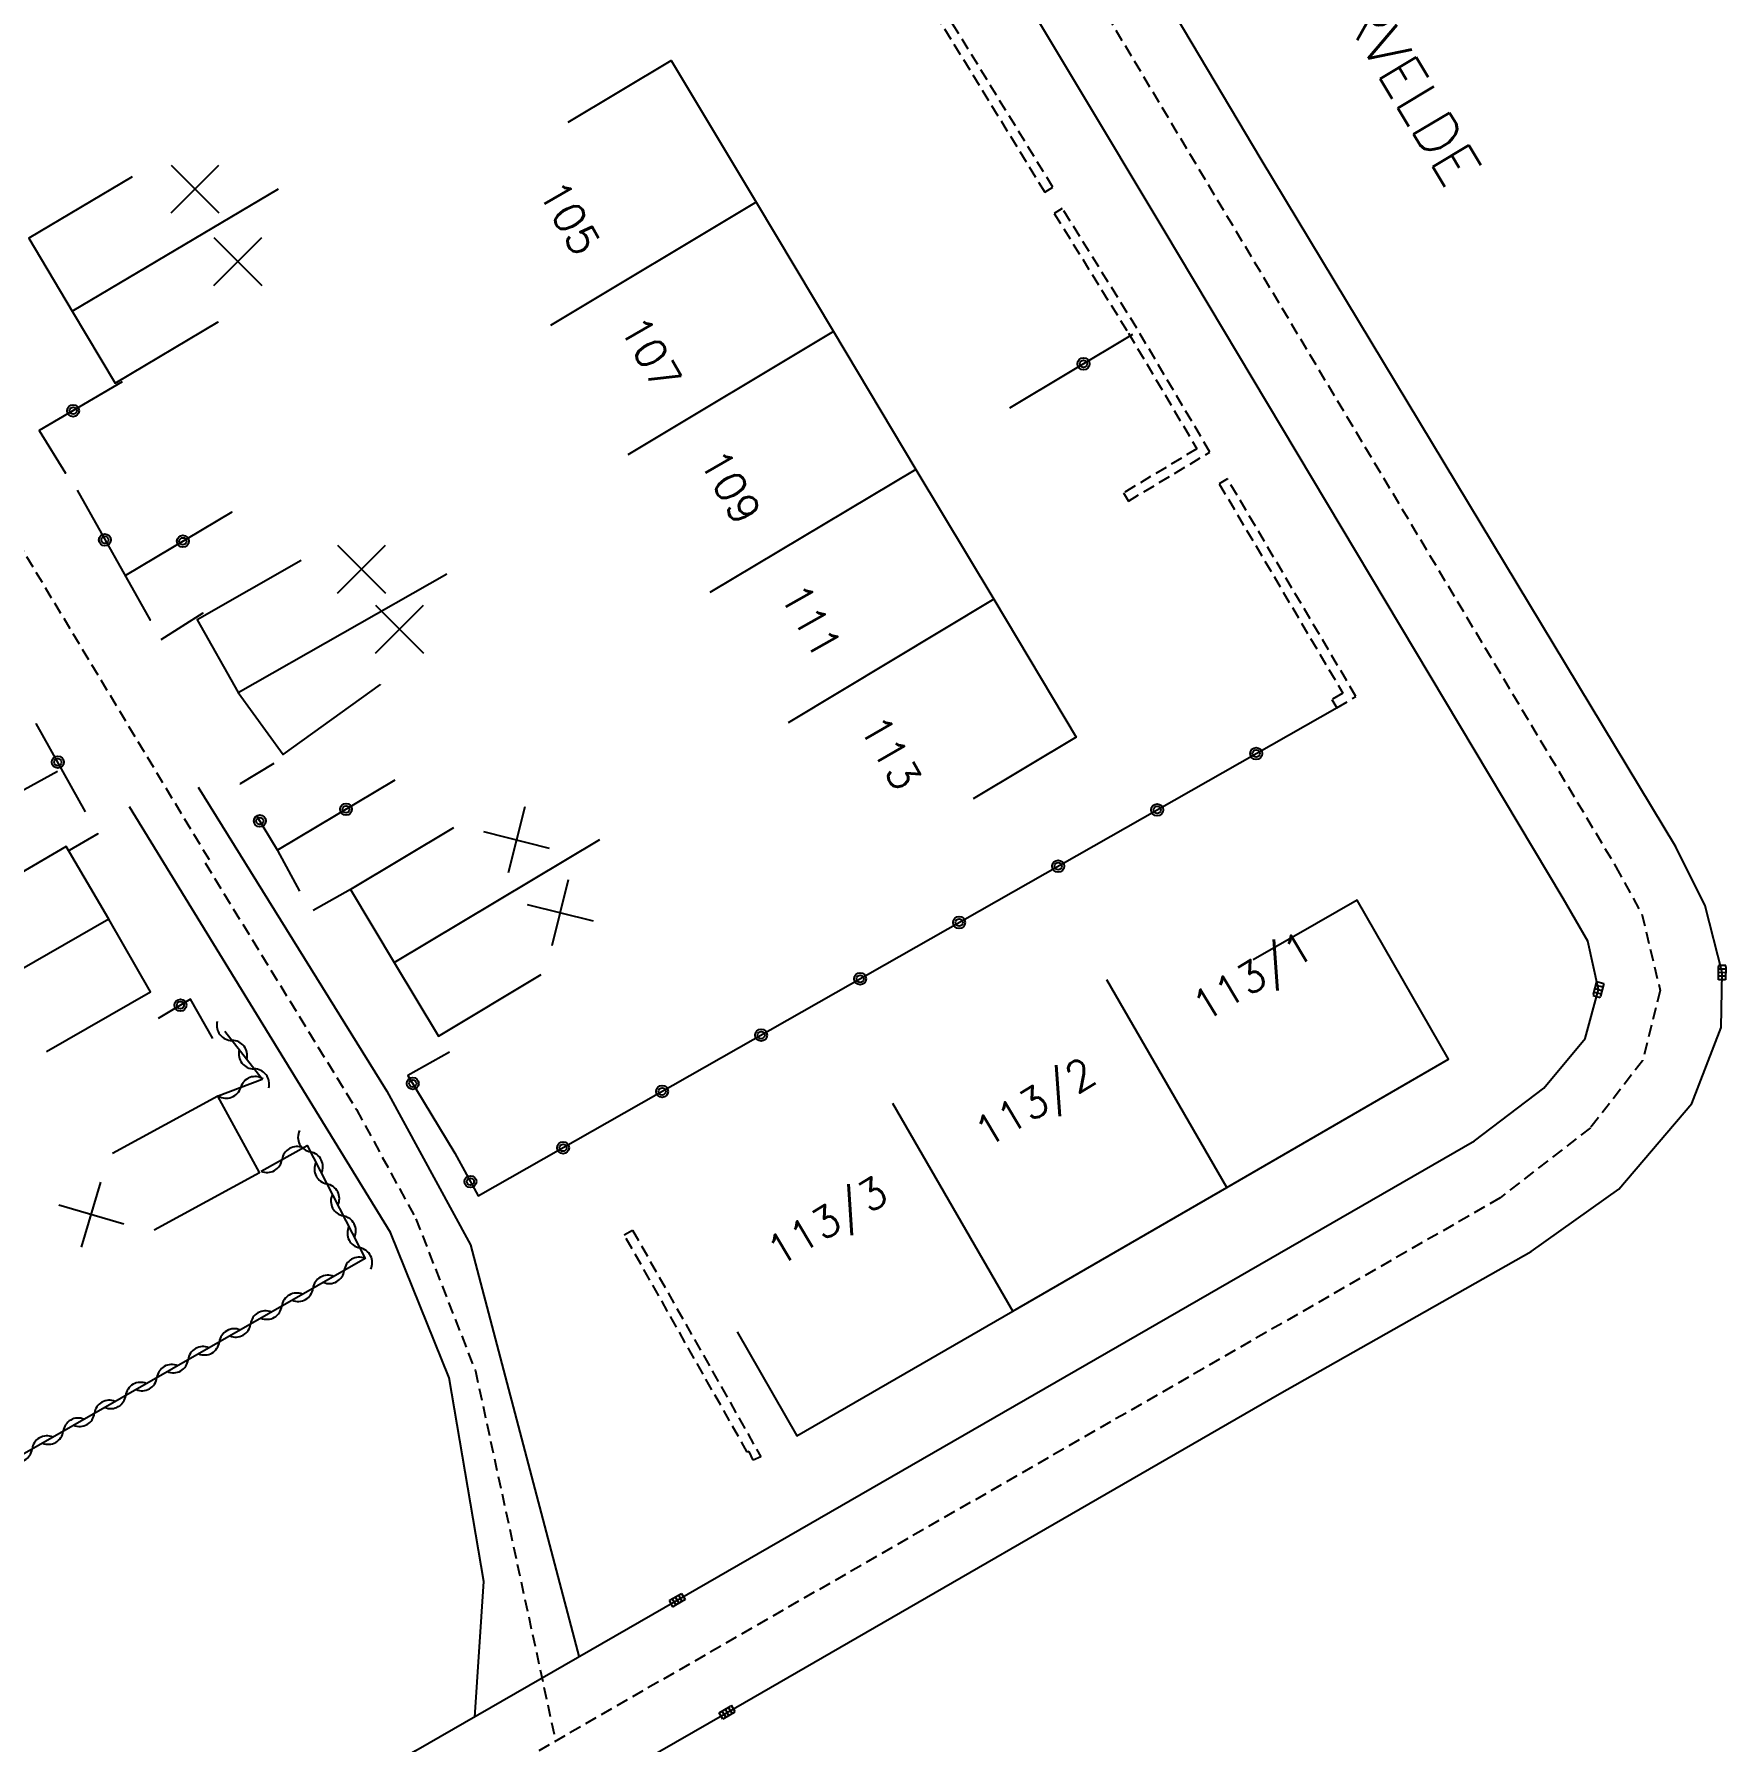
# Model space of a CAD drawing. Header units: millimetres. Extents: x 138000 to 139000, y 124000 to 124998.
# Drawn here: x 138078 to 138148.5, y 124586.1 to 124657.3 of the extents above; entities that cross this region are included whole.
import ezdxf
from ezdxf.enums import TextEntityAlignment as Align

# ---------------------------------------------------------------- set-up
doc = ezdxf.new("R2010")
doc.units = ezdxf.units.MM
doc.linetypes.add('DASHED', pattern=[0.75, 0.5, -0.25])
doc.layers.get('0').update_dxf_attribs({"linetype": 'CONTINUOUS'})
for name, color, linetype in [('W0001', 6, 'DASHED'), ('W0008', 7, 'CONTINUOUS'), ('W0100', 7, 'CONTINUOUS'), ('W0112', 1, 'DASHED'), ('W0310', 3, 'CONTINUOUS'), ('W0322', 7, 'CONTINUOUS'), ('W0400', 7, 'CONTINUOUS'), ('W0989', 7, 'CONTINUOUS'), ('W0991', 7, 'CONTINUOUS'), ('W1102', 7, 'CONTINUOUS')]:
    doc.layers.add(name, color=color, linetype=linetype)
doc.styles.get("Standard").update_dxf_attribs({"font": 'romans.shx', "width": 0.85})

# ---------------------------------------------------------------- blocks, each defined once
blk = doc.blocks.new('t991o')
at = {"color": 0, "linetype": 'Continuous'}
for p, q in [((-1, 1), (1, -1)), ((-1, -1), (1, 1))]:
    blk.add_line(p, q, dxfattribs=at)
blk = doc.blocks.new('t322o')
at = {"color": 0, "linetype": 'Continuous'}
for radius in [0.25, 0.15]:
    blk.add_circle((0, 0), radius, dxfattribs=at)
blk = doc.blocks.new('t310o')
at = {"color": 0, "linetype": 'Continuous'}
for centre, start, end in [((-0.5, 0.375), 216.8699, 323.1304), ((0.5, -0.375), 36.8699, 143.1303)]:
    blk.add_arc(centre, 0.625, start, end, dxfattribs=at)
blk = doc.blocks.new('T400')
for p, q in [((-0.15, 0.3), (0.15, 0.3)), ((-0.15, -0.25), (-0.15, 0.3)), ((-0.15, 0.15), (0.15, 0.15)), ((-0.15, 0), (0.15, 0)), ((0.15, 0.3), (0.15, -0.25)), ((-0.15, -0.15), (0.15, -0.15)), ((-0.15, -0.25), (-0.15, -0.3)), ((-0.15, -0.3), (0.15, -0.3)), ((0.15, -0.3), (0.15, -0.25))]:
    blk.add_line(p, q)

msp = doc.modelspace()

# ---------------------------------------------------------------- linework, layer by layer
at = {"layer": 'W0001'}
for points in [[(138035.03, 124716.996), (138035.03, 124711.058), (138036.647, 124706.46), (138046.602, 124688.608), (138055.819, 124672.21), (138061.816, 124663.155), (138076.523, 124637.456), (138085.3, 124622.886)], [(138107.714, 124683.232), (138143.963, 124622.601), (138145.047, 124620.615), (138145.81, 124617.443), (138145.071, 124614.507), (138142.901, 124611.712), (138139.14, 124608.794), (138003.369, 124530.721)], [(138085.13, 124622.761), (138091.446, 124612.471), (138093.918, 124607.923), (138096.402, 124601.577), (138099.748, 124586.142)]]:
    msp.add_lwpolyline(points, dxfattribs=at)
at = {"layer": 'W0008'}
for points in [[(138004.561, 124528.505), (138018.739, 124536.652), (138061.456, 124561.137), (138091.262, 124578.358), (138106.9, 124587.34), (138129.934, 124600.626), (138140.431, 124606.55), (138144.082, 124609.161), (138147.126, 124612.723), (138148.36, 124615.89), (138148.394, 124618.182), (138147.682, 124620.971), (138146.463, 124623.435), (138129.177, 124652.092), (138118.885, 124669.385), (138109.932, 124684.449)], [(138019.79, 124646.379), (138035.14, 124619.524), (138048.258, 124596.556), (138060.261, 124575.595), (138061.113, 124574.226), (138062.751, 124571.995), (138065.926, 124570.67), (138069.224, 124571.499), (138093.921, 124585.749), (138104.812, 124592.021), (138138.07, 124611.165), (138140.959, 124613.372), (138142.684, 124615.438), (138143.238, 124617.481), (138142.789, 124619.498), (138141.761, 124621.273), (138125.123, 124649.122), (138114.243, 124667.291), (138105.502, 124681.994)], [(138084.846, 124625.922), (138092.706, 124613.244), (138096.192, 124606.829), (138100.726, 124589.627)], [(138096.381, 124587.144), (138096.758, 124592.79), (138095.304, 124601.288), (138092.864, 124607.351), (138081.975, 124625.092)]]:
    msp.add_lwpolyline(points, dxfattribs=at)
at = {"layer": 'W0100'}
for points in [[(138100.275, 124653.65), (138104.565, 124656.219), (138108.108, 124650.304), (138111.338, 124644.909), (138114.769, 124639.167), (138118.02, 124633.751), (138121.452, 124627.998), (138117.159, 124625.436)], [(138082.087, 124651.36), (138077.785, 124648.812), (138079.588, 124645.768), (138081.374, 124642.76), (138085.673, 124645.313), (138085.673, 124645.313), (138085.673, 124645.313), (138085.673, 124645.313), (138085.673, 124645.313), (138085.673, 124645.313), (138085.673, 124645.313), (138085.673, 124645.313), (138085.673, 124645.313), (138085.673, 124645.313), (138085.673, 124645.313), (138085.673, 124645.313), (138085.673, 124645.313), (138085.673, 124645.313), (138085.673, 124645.313), (138085.673, 124645.313), (138085.673, 124645.313), (138085.673, 124645.313), (138085.673, 124645.313), (138085.673, 124645.313), (138085.673, 124645.313), (138085.673, 124645.313), (138085.673, 124645.313), (138085.673, 124645.313), (138085.673, 124645.313), (138085.673, 124645.313), (138085.673, 124645.313), (138085.673, 124645.313), (138085.673, 124645.313), (138085.673, 124645.313), (138085.673, 124645.313), (138085.673, 124645.313), (138085.673, 124645.313), (138085.673, 124645.313), (138085.673, 124645.313), (138085.673, 124645.313), (138085.673, 124645.313), (138085.673, 124645.313), (138085.673, 124645.313), (138085.673, 124645.313), (138085.673, 124645.313), (138085.673, 124645.313), (138085.673, 124645.313), (138085.673, 124645.313), (138085.673, 124645.313), (138085.673, 124645.313), (138085.673, 124645.313), (138085.673, 124645.313), (138085.673, 124645.313), (138085.673, 124645.313), (138085.673, 124645.313), (138085.673, 124645.313), (138085.673, 124645.313), (138085.673, 124645.313), (138085.673, 124645.313), (138085.673, 124645.313), (138085.673, 124645.313), (138085.673, 124645.313), (138085.673, 124645.313), (138085.673, 124645.313), (138085.673, 124645.313), (138085.673, 124645.313), (138085.673, 124645.313), (138085.673, 124645.313), (138085.673, 124645.313), (138085.673, 124645.313), (138085.673, 124645.313), (138085.673, 124645.313), (138085.673, 124645.313), (138085.673, 124645.313), (138085.673, 124645.313), (138085.673, 124645.313), (138085.673, 124645.313), (138085.673, 124645.313), (138085.673, 124645.313), (138085.673, 124645.313), (138085.673, 124645.313), (138085.673, 124645.313), (138085.673, 124645.313), (138085.673, 124645.313), (138085.673, 124645.313), (138085.673, 124645.313), (138085.673, 124645.313), (138085.673, 124645.313), (138085.673, 124645.313), (138085.673, 124645.313), (138085.673, 124645.313), (138085.673, 124645.313), (138085.673, 124645.313), (138085.673, 124645.313), (138085.673, 124645.313), (138085.673, 124645.313), (138085.673, 124645.313), (138085.673, 124645.313), (138085.673, 124645.313), (138085.673, 124645.313), (138085.673, 124645.313), (138085.673, 124645.313), (138085.673, 124645.313), (138085.673, 124645.313), (138085.673, 124645.313), (138085.673, 124645.313), (138085.673, 124645.313), (138085.673, 124645.313), (138085.673, 124645.313), (138085.673, 124645.313), (138085.673, 124645.313), (138085.673, 124645.313), (138085.673, 124645.313), (138085.673, 124645.313), (138085.673, 124645.313), (138085.673, 124645.313), (138085.673, 124645.313), (138085.673, 124645.313), (138085.673, 124645.313), (138085.673, 124645.313)], [(138120.146, 124650.721), (138120.146, 124650.721)], [(138120.539, 124649.838), (138120.539, 124649.838)], [(138123.636, 124644.853), (138123.636, 124644.853)], [(138126.489, 124640.024), (138126.489, 124640.024)], [(138127.42, 124638.569), (138127.42, 124638.569)], [(138123.425, 124638.183), (138123.425, 124638.183)], [(138089.142, 124635.368), (138084.794, 124632.898), (138086.515, 124629.869), (138088.381, 124627.273), (138092.441, 124630.191), (138092.441, 124630.191), (138092.441, 124630.191), (138092.441, 124630.191), (138092.441, 124630.191), (138092.441, 124630.191), (138092.441, 124630.191), (138092.441, 124630.191), (138092.441, 124630.191), (138092.441, 124630.191), (138092.441, 124630.191), (138092.441, 124630.191), (138092.441, 124630.191), (138092.441, 124630.191), (138092.441, 124630.191), (138092.441, 124630.191), (138092.441, 124630.191), (138092.441, 124630.191), (138092.441, 124630.191), (138092.441, 124630.191), (138092.441, 124630.191), (138092.441, 124630.191), (138092.441, 124630.191), (138092.441, 124630.191), (138092.441, 124630.191), (138092.441, 124630.191), (138092.441, 124630.191), (138092.441, 124630.191), (138092.441, 124630.191), (138092.441, 124630.191), (138092.441, 124630.191), (138092.441, 124630.191), (138092.441, 124630.191), (138092.441, 124630.191), (138092.441, 124630.191), (138092.441, 124630.191), (138092.441, 124630.191), (138092.441, 124630.191), (138092.441, 124630.191), (138092.441, 124630.191), (138092.441, 124630.191), (138092.441, 124630.191), (138092.441, 124630.191), (138092.441, 124630.191), (138092.441, 124630.191), (138092.441, 124630.191), (138092.441, 124630.191), (138092.441, 124630.191), (138092.441, 124630.191), (138092.441, 124630.191), (138092.441, 124630.191), (138092.441, 124630.191), (138092.441, 124630.191), (138092.441, 124630.191), (138092.441, 124630.191), (138092.441, 124630.191), (138092.441, 124630.191), (138092.441, 124630.191), (138092.441, 124630.191), (138092.441, 124630.191), (138092.441, 124630.191), (138092.441, 124630.191), (138092.441, 124630.191), (138092.441, 124630.191), (138092.441, 124630.191), (138092.441, 124630.191), (138092.441, 124630.191), (138092.441, 124630.191), (138092.441, 124630.191), (138092.441, 124630.191), (138092.441, 124630.191), (138092.441, 124630.191), (138092.441, 124630.191), (138092.441, 124630.191), (138092.441, 124630.191), (138092.441, 124630.191), (138092.441, 124630.191), (138092.441, 124630.191), (138092.441, 124630.191), (138092.441, 124630.191), (138092.441, 124630.191), (138092.441, 124630.191), (138092.441, 124630.191), (138092.441, 124630.191), (138092.441, 124630.191), (138092.441, 124630.191), (138092.441, 124630.191), (138092.441, 124630.191), (138092.441, 124630.191), (138092.441, 124630.191), (138092.441, 124630.191), (138092.441, 124630.191), (138092.441, 124630.191), (138092.441, 124630.191), (138092.441, 124630.191), (138092.441, 124630.191), (138092.441, 124630.191), (138092.441, 124630.191), (138092.441, 124630.191), (138092.441, 124630.191), (138092.441, 124630.191), (138092.441, 124630.191), (138092.441, 124630.191), (138092.441, 124630.191), (138092.441, 124630.191), (138092.441, 124630.191), (138092.441, 124630.191), (138092.441, 124630.191), (138092.441, 124630.191), (138092.441, 124630.191), (138092.441, 124630.191), (138092.441, 124630.191), (138092.441, 124630.191), (138092.441, 124630.191), (138092.441, 124630.191), (138092.441, 124630.191)], [(138132.575, 124629.841), (138132.575, 124629.841)], [(138132.118, 124629.571), (138132.118, 124629.571)], [(138095.488, 124624.215), (138091.195, 124621.653), (138093.01, 124618.612), (138094.862, 124615.532), (138099.147, 124618.109)], [(138078.513, 124614.895), (138082.851, 124617.38), (138081.113, 124620.414), (138079.343, 124623.445), (138075.026, 124620.924)], [(138107.313, 124603.205), (138109.813, 124598.875), (138118.813, 124604.073), (138127.737, 124609.22), (138136.985, 124614.576), (138133.169, 124621.205), (138128.836, 124618.71)], [(138083.003, 124607.457), (138087.395, 124609.846), (138085.662, 124613.031), (138081.27, 124610.642)], [(138102.609, 124607.251), (138102.609, 124607.251)], [(138107.741, 124598.183), (138107.741, 124598.183)], [(138107.825, 124598.22), (138107.825, 124598.22)]]:
    msp.add_lwpolyline(points, dxfattribs=at)
at = {"layer": 'W0112'}
for points in [[(138114.792, 124659.45), (138120.146, 124650.721), (138120.487, 124650.93)], [(138120.487, 124650.93), (138115.133, 124659.659)], [(138120.878, 124650.049), (138120.539, 124649.838), (138123.636, 124644.853), (138126.489, 124640.024)], [(138123.979, 124645.06), (138120.878, 124650.049)], [(138123.631, 124637.841), (138127.036, 124639.886), (138123.979, 124645.06)], [(138126.489, 124640.024), (138123.425, 124638.183), (138123.631, 124637.841)], [(138127.764, 124638.772), (138127.42, 124638.569), (138132.575, 124629.841)], [(138133.123, 124629.7), (138127.764, 124638.772)], [(138132.575, 124629.841), (138132.118, 124629.571), (138132.322, 124629.226)], [(138132.322, 124629.226), (138133.123, 124629.7)], [(138107.741, 124598.183), (138102.609, 124607.251), (138102.957, 124607.448)], [(138102.957, 124607.448), (138108.306, 124597.998)], [(138107.989, 124597.856), (138107.825, 124598.22), (138107.741, 124598.183)], [(138108.306, 124597.998), (138107.989, 124597.856)]]:
    msp.add_lwpolyline(points, dxfattribs=at)
at = {"layer": 'W0310'}
for points in [[(138085.68, 124613.043), (138087.505, 124613.736), (138085.958, 124615.733)], [(138087.463, 124609.905), (138089.386, 124610.972), (138091.808, 124606.267), (138057.332, 124586.546), (138052.338, 124595.256), (138053.801, 124596.274)]]:
    msp.add_lwpolyline(points, dxfattribs=at)
at = {"layer": 'W0322'}
for points in [[(138123.799, 124644.787), (138118.671, 124641.72)], [(138081.672, 124642.818), (138078.215, 124640.784), (138079.302, 124639.003), (138079.302, 124639.003), (138079.302, 124639.003), (138079.302, 124639.003), (138079.302, 124639.003), (138079.302, 124639.003), (138079.302, 124639.003), (138079.302, 124639.003), (138079.302, 124639.003), (138079.302, 124639.003), (138079.302, 124639.003), (138079.302, 124639.003), (138079.302, 124639.003), (138079.302, 124639.003), (138079.302, 124639.003), (138079.302, 124639.003), (138079.302, 124639.003), (138079.302, 124639.003), (138079.302, 124639.003), (138079.302, 124639.003), (138079.302, 124639.003), (138079.302, 124639.003), (138079.302, 124639.003), (138079.302, 124639.003), (138079.302, 124639.003), (138079.302, 124639.003), (138079.302, 124639.003), (138079.302, 124639.003), (138079.302, 124639.003), (138079.302, 124639.003), (138079.302, 124639.003), (138079.302, 124639.003), (138079.302, 124639.003), (138079.302, 124639.003), (138079.302, 124639.003), (138079.302, 124639.003), (138079.302, 124639.003), (138079.302, 124639.003), (138079.302, 124639.003), (138079.302, 124639.003), (138079.302, 124639.003), (138079.302, 124639.003), (138079.302, 124639.003), (138079.302, 124639.003), (138079.302, 124639.003), (138079.302, 124639.003), (138079.302, 124639.003), (138079.302, 124639.003), (138079.302, 124639.003), (138079.302, 124639.003), (138079.302, 124639.003), (138079.302, 124639.003), (138079.302, 124639.003), (138079.302, 124639.003), (138079.302, 124639.003), (138079.302, 124639.003), (138079.302, 124639.003), (138079.302, 124639.003), (138079.302, 124639.003), (138079.302, 124639.003), (138079.302, 124639.003), (138079.302, 124639.003), (138079.302, 124639.003), (138079.302, 124639.003), (138079.302, 124639.003), (138079.302, 124639.003), (138079.302, 124639.003), (138079.302, 124639.003), (138079.302, 124639.003), (138079.302, 124639.003), (138079.302, 124639.003), (138079.302, 124639.003), (138079.302, 124639.003), (138079.302, 124639.003), (138079.302, 124639.003), (138079.302, 124639.003), (138079.302, 124639.003), (138079.302, 124639.003), (138079.302, 124639.003), (138079.302, 124639.003), (138079.302, 124639.003), (138079.302, 124639.003), (138079.302, 124639.003), (138079.302, 124639.003), (138079.302, 124639.003), (138079.302, 124639.003), (138079.302, 124639.003), (138079.302, 124639.003), (138079.302, 124639.003), (138079.302, 124639.003), (138079.302, 124639.003), (138079.302, 124639.003), (138079.302, 124639.003), (138079.302, 124639.003), (138079.302, 124639.003), (138079.302, 124639.003), (138079.302, 124639.003), (138079.302, 124639.003), (138079.302, 124639.003)], [(138079.302, 124639.003), (138079.302, 124639.003), (138079.302, 124639.003), (138079.302, 124639.003), (138079.302, 124639.003), (138079.302, 124639.003), (138079.302, 124639.003), (138079.302, 124639.003), (138079.302, 124639.003), (138079.302, 124639.003), (138079.302, 124639.003), (138079.302, 124639.003), (138079.302, 124639.003), (138079.302, 124639.003), (138079.302, 124639.003), (138079.302, 124639.003), (138079.302, 124639.003), (138079.302, 124639.003), (138079.302, 124639.003), (138079.302, 124639.003)], [(138079.79, 124638.297), (138082.837, 124632.88), (138082.837, 124632.88), (138082.837, 124632.88), (138082.837, 124632.88), (138082.837, 124632.88), (138082.837, 124632.88), (138082.837, 124632.88), (138082.837, 124632.88), (138082.837, 124632.88), (138082.837, 124632.88), (138082.837, 124632.88), (138082.837, 124632.88), (138082.837, 124632.88), (138082.837, 124632.88), (138082.837, 124632.88), (138082.837, 124632.88), (138082.837, 124632.88), (138082.837, 124632.88), (138082.837, 124632.88), (138082.837, 124632.88), (138082.837, 124632.88), (138082.837, 124632.88), (138082.837, 124632.88), (138082.837, 124632.88), (138082.837, 124632.88), (138082.837, 124632.88), (138082.837, 124632.88), (138082.837, 124632.88), (138082.837, 124632.88), (138082.837, 124632.88), (138082.837, 124632.88), (138082.837, 124632.88), (138082.837, 124632.88), (138082.837, 124632.88), (138082.837, 124632.88), (138082.837, 124632.88), (138082.837, 124632.88), (138082.837, 124632.88), (138082.837, 124632.88), (138082.837, 124632.88), (138082.837, 124632.88), (138082.837, 124632.88), (138082.837, 124632.88), (138082.837, 124632.88), (138082.837, 124632.88), (138082.837, 124632.88), (138082.837, 124632.88), (138082.837, 124632.88), (138082.837, 124632.88), (138082.837, 124632.88), (138082.837, 124632.88), (138082.837, 124632.88), (138082.837, 124632.88), (138082.837, 124632.88), (138082.837, 124632.88), (138082.837, 124632.88), (138082.837, 124632.88), (138082.837, 124632.88), (138082.837, 124632.88), (138082.837, 124632.88), (138082.837, 124632.88), (138082.837, 124632.88), (138082.837, 124632.88), (138082.837, 124632.88), (138082.837, 124632.88), (138082.837, 124632.88), (138082.837, 124632.88), (138082.837, 124632.88), (138082.837, 124632.88), (138082.837, 124632.88), (138082.837, 124632.88), (138082.837, 124632.88), (138082.837, 124632.88), (138082.837, 124632.88), (138082.837, 124632.88), (138082.837, 124632.88), (138082.837, 124632.88), (138082.837, 124632.88), (138082.837, 124632.88), (138082.837, 124632.88), (138082.837, 124632.88), (138082.837, 124632.88), (138082.837, 124632.88), (138082.837, 124632.88), (138082.837, 124632.88), (138082.837, 124632.88), (138082.837, 124632.88), (138082.837, 124632.88), (138082.837, 124632.88), (138082.837, 124632.88), (138082.837, 124632.88), (138082.837, 124632.88), (138082.837, 124632.88), (138082.837, 124632.88), (138082.837, 124632.88), (138082.837, 124632.88), (138082.837, 124632.88), (138082.837, 124632.88), (138082.837, 124632.88), (138082.837, 124632.88)], [(138086.246, 124637.383), (138086.246, 124637.383), (138086.246, 124637.383), (138086.246, 124637.383), (138086.246, 124637.383), (138086.246, 124637.383), (138086.246, 124637.383), (138086.246, 124637.383), (138086.246, 124637.383), (138086.246, 124637.383), (138086.246, 124637.383), (138086.246, 124637.383), (138086.246, 124637.383), (138086.246, 124637.383), (138086.246, 124637.383), (138086.246, 124637.383), (138086.246, 124637.383), (138086.246, 124637.383), (138086.246, 124637.383), (138081.817, 124634.747)], [(138086.246, 124637.383), (138086.246, 124637.383), (138086.246, 124637.383), (138086.246, 124637.383), (138086.246, 124637.383), (138086.246, 124637.383), (138086.246, 124637.383), (138086.246, 124637.383), (138086.246, 124637.383), (138086.246, 124637.383), (138086.246, 124637.383), (138086.246, 124637.383), (138086.246, 124637.383), (138086.246, 124637.383), (138086.246, 124637.383), (138086.246, 124637.383), (138086.246, 124637.383), (138086.246, 124637.383), (138086.246, 124637.383), (138086.246, 124637.383), (138086.246, 124637.383), (138086.246, 124637.383), (138086.246, 124637.383), (138086.246, 124637.383), (138086.246, 124637.383), (138086.246, 124637.383), (138086.246, 124637.383), (138086.246, 124637.383), (138086.246, 124637.383), (138086.246, 124637.383), (138086.246, 124637.383), (138086.246, 124637.383), (138086.246, 124637.383), (138086.246, 124637.383), (138086.246, 124637.383), (138086.246, 124637.383), (138086.246, 124637.383), (138086.246, 124637.383), (138086.246, 124637.383), (138086.246, 124637.383), (138086.246, 124637.383), (138086.246, 124637.383), (138086.246, 124637.383), (138086.246, 124637.383), (138086.246, 124637.383), (138086.246, 124637.383), (138086.246, 124637.383), (138086.246, 124637.383), (138086.246, 124637.383), (138086.246, 124637.383), (138086.246, 124637.383), (138086.246, 124637.383), (138086.246, 124637.383), (138086.246, 124637.383), (138086.246, 124637.383), (138086.246, 124637.383), (138086.246, 124637.383), (138086.246, 124637.383), (138086.246, 124637.383), (138086.246, 124637.383), (138086.246, 124637.383), (138086.246, 124637.383), (138086.246, 124637.383), (138086.246, 124637.383), (138086.246, 124637.383), (138086.246, 124637.383), (138086.246, 124637.383), (138086.246, 124637.383), (138086.246, 124637.383), (138086.246, 124637.383), (138086.246, 124637.383), (138086.246, 124637.383), (138086.246, 124637.383), (138086.246, 124637.383), (138086.246, 124637.383), (138086.246, 124637.383), (138086.246, 124637.383), (138086.246, 124637.383), (138086.246, 124637.383), (138086.246, 124637.383), (138086.246, 124637.383), (138086.246, 124637.383), (138086.246, 124637.383), (138086.246, 124637.383), (138086.246, 124637.383), (138086.246, 124637.383), (138086.246, 124637.383), (138086.246, 124637.383), (138086.246, 124637.383), (138086.246, 124637.383), (138086.246, 124637.383), (138086.246, 124637.383), (138086.246, 124637.383), (138086.246, 124637.383), (138086.246, 124637.383), (138086.246, 124637.383), (138086.246, 124637.383), (138086.246, 124637.383), (138086.246, 124637.383), (138086.246, 124637.383), (138086.246, 124637.383)], [(138082.837, 124632.88), (138082.837, 124632.88), (138082.837, 124632.88), (138082.837, 124632.88), (138082.837, 124632.88), (138082.837, 124632.88), (138082.837, 124632.88), (138082.837, 124632.88), (138082.837, 124632.88), (138082.837, 124632.88), (138082.837, 124632.88), (138082.837, 124632.88), (138082.837, 124632.88), (138082.837, 124632.88), (138082.837, 124632.88), (138082.837, 124632.88), (138082.837, 124632.88), (138082.837, 124632.88), (138082.837, 124632.88), (138082.837, 124632.88)], [(138083.3, 124632.074), (138085.048, 124633.181), (138085.048, 124633.181), (138085.048, 124633.181), (138085.048, 124633.181), (138085.048, 124633.181), (138085.048, 124633.181), (138085.048, 124633.181), (138085.048, 124633.181), (138085.048, 124633.181), (138085.048, 124633.181), (138085.048, 124633.181), (138085.048, 124633.181), (138085.048, 124633.181), (138085.048, 124633.181), (138085.048, 124633.181), (138085.048, 124633.181), (138085.048, 124633.181), (138085.048, 124633.181), (138085.048, 124633.181), (138085.048, 124633.181), (138085.048, 124633.181), (138085.048, 124633.181), (138085.048, 124633.181), (138085.048, 124633.181), (138085.048, 124633.181), (138085.048, 124633.181), (138085.048, 124633.181), (138085.048, 124633.181), (138085.048, 124633.181), (138085.048, 124633.181), (138085.048, 124633.181), (138085.048, 124633.181), (138085.048, 124633.181), (138085.048, 124633.181), (138085.048, 124633.181), (138085.048, 124633.181), (138085.048, 124633.181), (138085.048, 124633.181), (138085.048, 124633.181), (138085.048, 124633.181), (138085.048, 124633.181), (138085.048, 124633.181), (138085.048, 124633.181), (138085.048, 124633.181), (138085.048, 124633.181), (138085.048, 124633.181), (138085.048, 124633.181), (138085.048, 124633.181), (138085.048, 124633.181), (138085.048, 124633.181), (138085.048, 124633.181), (138085.048, 124633.181), (138085.048, 124633.181), (138085.048, 124633.181), (138085.048, 124633.181), (138085.048, 124633.181), (138085.048, 124633.181), (138085.048, 124633.181), (138085.048, 124633.181), (138085.048, 124633.181), (138085.048, 124633.181), (138085.048, 124633.181), (138085.048, 124633.181), (138085.048, 124633.181), (138085.048, 124633.181), (138085.048, 124633.181), (138085.048, 124633.181), (138085.048, 124633.181), (138085.048, 124633.181), (138085.048, 124633.181), (138085.048, 124633.181), (138085.048, 124633.181), (138085.048, 124633.181), (138085.048, 124633.181), (138085.048, 124633.181), (138085.048, 124633.181), (138085.048, 124633.181), (138085.048, 124633.181), (138085.048, 124633.181), (138085.048, 124633.181), (138085.048, 124633.181), (138085.048, 124633.181), (138085.048, 124633.181), (138085.048, 124633.181), (138085.048, 124633.181), (138085.048, 124633.181), (138085.048, 124633.181), (138085.048, 124633.181), (138085.048, 124633.181), (138085.048, 124633.181), (138085.048, 124633.181), (138085.048, 124633.181), (138085.048, 124633.181), (138085.048, 124633.181), (138085.048, 124633.181), (138085.048, 124633.181), (138085.048, 124633.181), (138085.048, 124633.181), (138085.048, 124633.181), (138085.048, 124633.181)], [(138085.048, 124633.181), (138085.048, 124633.181), (138085.048, 124633.181), (138085.048, 124633.181), (138085.048, 124633.181), (138085.048, 124633.181), (138085.048, 124633.181), (138085.048, 124633.181), (138085.048, 124633.181), (138085.048, 124633.181), (138085.048, 124633.181), (138085.048, 124633.181), (138085.048, 124633.181), (138085.048, 124633.181), (138085.048, 124633.181), (138085.048, 124633.181), (138085.048, 124633.181), (138085.048, 124633.181), (138085.048, 124633.181), (138085.048, 124633.181)], [(138095.322, 124614.86), (138093.587, 124613.899), (138095.541, 124610.649), (138096.521, 124608.871), (138132.335, 124629.234)], [(138080.147, 124624.887), (138078.087, 124628.57), (138078.087, 124628.57), (138078.087, 124628.57), (138078.087, 124628.57), (138078.087, 124628.57), (138078.087, 124628.57), (138078.087, 124628.57), (138078.087, 124628.57), (138078.087, 124628.57), (138078.087, 124628.57), (138078.087, 124628.57), (138078.087, 124628.57), (138078.087, 124628.57), (138078.087, 124628.57), (138078.087, 124628.57), (138078.087, 124628.57), (138078.087, 124628.57), (138078.087, 124628.57), (138078.087, 124628.57), (138078.087, 124628.57), (138078.087, 124628.57), (138078.087, 124628.57), (138078.087, 124628.57), (138078.087, 124628.57), (138078.087, 124628.57), (138078.087, 124628.57), (138078.087, 124628.57), (138078.087, 124628.57), (138078.087, 124628.57), (138078.087, 124628.57), (138078.087, 124628.57), (138078.087, 124628.57), (138078.087, 124628.57), (138078.087, 124628.57), (138078.087, 124628.57), (138078.087, 124628.57), (138078.087, 124628.57), (138078.087, 124628.57), (138078.087, 124628.57), (138078.087, 124628.57), (138078.087, 124628.57), (138078.087, 124628.57), (138078.087, 124628.57), (138078.087, 124628.57), (138078.087, 124628.57), (138078.087, 124628.57), (138078.087, 124628.57), (138078.087, 124628.57), (138078.087, 124628.57), (138078.087, 124628.57), (138078.087, 124628.57), (138078.087, 124628.57), (138078.087, 124628.57), (138078.087, 124628.57), (138078.087, 124628.57), (138078.087, 124628.57), (138078.087, 124628.57), (138078.087, 124628.57), (138078.087, 124628.57), (138078.087, 124628.57), (138078.087, 124628.57), (138078.087, 124628.57), (138078.087, 124628.57), (138078.087, 124628.57), (138078.087, 124628.57), (138078.087, 124628.57), (138078.087, 124628.57), (138078.087, 124628.57), (138078.087, 124628.57), (138078.087, 124628.57), (138078.087, 124628.57), (138078.087, 124628.57), (138078.087, 124628.57), (138078.087, 124628.57), (138078.087, 124628.57), (138078.087, 124628.57), (138078.087, 124628.57), (138078.087, 124628.57), (138078.087, 124628.57), (138078.087, 124628.57), (138078.087, 124628.57), (138078.087, 124628.57), (138078.087, 124628.57), (138078.087, 124628.57), (138078.087, 124628.57), (138078.087, 124628.57), (138078.087, 124628.57), (138078.087, 124628.57), (138078.087, 124628.57), (138078.087, 124628.57), (138078.087, 124628.57), (138078.087, 124628.57), (138078.087, 124628.57), (138078.087, 124628.57), (138078.087, 124628.57), (138078.087, 124628.57), (138078.087, 124628.57), (138078.087, 124628.57), (138078.087, 124628.57), (138078.087, 124628.57)], [(138078.087, 124628.57), (138078.087, 124628.57), (138078.087, 124628.57), (138078.087, 124628.57), (138078.087, 124628.57), (138078.087, 124628.57), (138078.087, 124628.57), (138078.087, 124628.57), (138078.087, 124628.57), (138078.087, 124628.57), (138078.087, 124628.57), (138078.087, 124628.57), (138078.087, 124628.57), (138078.087, 124628.57), (138078.087, 124628.57), (138078.087, 124628.57), (138078.087, 124628.57), (138078.087, 124628.57), (138078.087, 124628.57), (138078.087, 124628.57)], [(138074.792, 124624.29), (138074.792, 124624.29), (138074.792, 124624.29), (138074.792, 124624.29), (138074.792, 124624.29), (138074.792, 124624.29), (138074.792, 124624.29), (138074.792, 124624.29), (138074.792, 124624.29), (138074.792, 124624.29), (138074.792, 124624.29), (138074.792, 124624.29), (138074.792, 124624.29), (138074.792, 124624.29), (138074.792, 124624.29), (138074.792, 124624.29), (138074.792, 124624.29), (138074.792, 124624.29), (138074.792, 124624.29), (138078.978, 124626.589)], [(138087.992, 124626.899), (138086.593, 124626.059), (138086.593, 124626.059), (138086.593, 124626.059), (138086.593, 124626.059), (138086.593, 124626.059), (138086.593, 124626.059), (138086.593, 124626.059), (138086.593, 124626.059), (138086.593, 124626.059), (138086.593, 124626.059), (138086.593, 124626.059), (138086.593, 124626.059), (138086.593, 124626.059), (138086.593, 124626.059), (138086.593, 124626.059), (138086.593, 124626.059), (138086.593, 124626.059), (138086.593, 124626.059), (138086.593, 124626.059), (138086.593, 124626.059), (138086.593, 124626.059), (138086.593, 124626.059), (138086.593, 124626.059), (138086.593, 124626.059), (138086.593, 124626.059), (138086.593, 124626.059), (138086.593, 124626.059), (138086.593, 124626.059), (138086.593, 124626.059), (138086.593, 124626.059), (138086.593, 124626.059), (138086.593, 124626.059), (138086.593, 124626.059), (138086.593, 124626.059), (138086.593, 124626.059), (138086.593, 124626.059), (138086.593, 124626.059), (138086.593, 124626.059), (138086.593, 124626.059), (138086.593, 124626.059), (138086.593, 124626.059), (138086.593, 124626.059), (138086.593, 124626.059), (138086.593, 124626.059), (138086.593, 124626.059), (138086.593, 124626.059), (138086.593, 124626.059), (138086.593, 124626.059), (138086.593, 124626.059), (138086.593, 124626.059), (138086.593, 124626.059), (138086.593, 124626.059), (138086.593, 124626.059), (138086.593, 124626.059), (138086.593, 124626.059), (138086.593, 124626.059), (138086.593, 124626.059), (138086.593, 124626.059), (138086.593, 124626.059), (138086.593, 124626.059), (138086.593, 124626.059), (138086.593, 124626.059), (138086.593, 124626.059), (138086.593, 124626.059), (138086.593, 124626.059), (138086.593, 124626.059), (138086.593, 124626.059), (138086.593, 124626.059), (138086.593, 124626.059), (138086.593, 124626.059), (138086.593, 124626.059), (138086.593, 124626.059), (138086.593, 124626.059), (138086.593, 124626.059), (138086.593, 124626.059), (138086.593, 124626.059), (138086.593, 124626.059), (138086.593, 124626.059), (138086.593, 124626.059), (138086.593, 124626.059), (138086.593, 124626.059), (138086.593, 124626.059), (138086.593, 124626.059), (138086.593, 124626.059), (138086.593, 124626.059), (138086.593, 124626.059), (138086.593, 124626.059), (138086.593, 124626.059), (138086.593, 124626.059), (138086.593, 124626.059), (138086.593, 124626.059), (138086.593, 124626.059), (138086.593, 124626.059), (138086.593, 124626.059), (138086.593, 124626.059), (138086.593, 124626.059), (138086.593, 124626.059), (138086.593, 124626.059), (138086.593, 124626.059), (138086.593, 124626.059)], [(138086.593, 124626.059), (138086.593, 124626.059), (138086.593, 124626.059), (138086.593, 124626.059), (138086.593, 124626.059), (138086.593, 124626.059), (138086.593, 124626.059), (138086.593, 124626.059), (138086.593, 124626.059), (138086.593, 124626.059), (138086.593, 124626.059), (138086.593, 124626.059), (138086.593, 124626.059), (138086.593, 124626.059), (138086.593, 124626.059), (138086.593, 124626.059), (138086.593, 124626.059), (138086.593, 124626.059), (138086.593, 124626.059), (138086.593, 124626.059)], [(138093.046, 124626.209), (138088.149, 124623.287), (138087.279, 124624.732)], [(138079.472, 124623.295), (138080.665, 124623.983), (138080.665, 124623.983), (138080.665, 124623.983), (138080.665, 124623.983), (138080.665, 124623.983), (138080.665, 124623.983), (138080.665, 124623.983), (138080.665, 124623.983), (138080.665, 124623.983), (138080.665, 124623.983), (138080.665, 124623.983), (138080.665, 124623.983), (138080.665, 124623.983), (138080.665, 124623.983), (138080.665, 124623.983), (138080.665, 124623.983), (138080.665, 124623.983), (138080.665, 124623.983), (138080.665, 124623.983), (138080.665, 124623.983), (138080.665, 124623.983), (138080.665, 124623.983), (138080.665, 124623.983), (138080.665, 124623.983), (138080.665, 124623.983), (138080.665, 124623.983), (138080.665, 124623.983), (138080.665, 124623.983), (138080.665, 124623.983), (138080.665, 124623.983), (138080.665, 124623.983), (138080.665, 124623.983), (138080.665, 124623.983), (138080.665, 124623.983), (138080.665, 124623.983), (138080.665, 124623.983), (138080.665, 124623.983), (138080.665, 124623.983), (138080.665, 124623.983), (138080.665, 124623.983), (138080.665, 124623.983), (138080.665, 124623.983), (138080.665, 124623.983), (138080.665, 124623.983), (138080.665, 124623.983), (138080.665, 124623.983), (138080.665, 124623.983), (138080.665, 124623.983), (138080.665, 124623.983), (138080.665, 124623.983), (138080.665, 124623.983), (138080.665, 124623.983), (138080.665, 124623.983), (138080.665, 124623.983), (138080.665, 124623.983), (138080.665, 124623.983), (138080.665, 124623.983), (138080.665, 124623.983), (138080.665, 124623.983), (138080.665, 124623.983), (138080.665, 124623.983), (138080.665, 124623.983), (138080.665, 124623.983), (138080.665, 124623.983), (138080.665, 124623.983), (138080.665, 124623.983), (138080.665, 124623.983), (138080.665, 124623.983), (138080.665, 124623.983), (138080.665, 124623.983), (138080.665, 124623.983), (138080.665, 124623.983), (138080.665, 124623.983), (138080.665, 124623.983), (138080.665, 124623.983), (138080.665, 124623.983), (138080.665, 124623.983), (138080.665, 124623.983), (138080.665, 124623.983), (138080.665, 124623.983), (138080.665, 124623.983), (138080.665, 124623.983), (138080.665, 124623.983), (138080.665, 124623.983), (138080.665, 124623.983), (138080.665, 124623.983), (138080.665, 124623.983), (138080.665, 124623.983), (138080.665, 124623.983), (138080.665, 124623.983), (138080.665, 124623.983), (138080.665, 124623.983), (138080.665, 124623.983), (138080.665, 124623.983), (138080.665, 124623.983), (138080.665, 124623.983), (138080.665, 124623.983), (138080.665, 124623.983), (138080.665, 124623.983), (138080.665, 124623.983)], [(138080.665, 124623.983), (138080.665, 124623.983), (138080.665, 124623.983), (138080.665, 124623.983), (138080.665, 124623.983), (138080.665, 124623.983), (138080.665, 124623.983), (138080.665, 124623.983), (138080.665, 124623.983), (138080.665, 124623.983), (138080.665, 124623.983), (138080.665, 124623.983), (138080.665, 124623.983), (138080.665, 124623.983), (138080.665, 124623.983), (138080.665, 124623.983), (138080.665, 124623.983), (138080.665, 124623.983), (138080.665, 124623.983), (138080.665, 124623.983)], [(138088.156, 124623.278), (138089.063, 124621.582)], [(138091.194, 124621.645), (138089.633, 124620.778)], [(138085.448, 124615.441), (138084.519, 124617.08), (138083.179, 124616.266)]]:
    msp.add_lwpolyline(points, dxfattribs=at)
at = {"layer": 'W1102'}
for points in [[(138079.588, 124645.768), (138088.192, 124650.864)], [(138108.108, 124650.304), (138099.529, 124645.166)], [(138111.338, 124644.909), (138102.758, 124639.772)], [(138114.769, 124639.167), (138106.184, 124634.038)], [(138086.515, 124629.869), (138095.21, 124634.808)], [(138118.02, 124633.751), (138109.446, 124628.604)], [(138093.01, 124618.612), (138101.597, 124623.736)], [(138081.113, 124620.414), (138072.436, 124615.443)], [(138127.737, 124609.22), (138122.74, 124617.882)], [(138118.813, 124604.073), (138113.812, 124612.733)]]:
    msp.add_lwpolyline(points, dxfattribs=at)

# ---------------------------------------------------------------- block references
at = {"layer": 'W0310'}
for p, rotation in [((138086.251, 124615.355), 127.7636216183192), ((138087.169, 124614.169), 127.7636216183192), ((138086.615, 124613.398), 20.79302884776235), ((138089.524, 124610.705), 297.2381434171204), ((138088.337, 124610.39), 29.02412880893102), ((138090.21, 124609.371), 297.2381434171204), ((138090.897, 124608.037), 297.2381434171204), ((138091.583, 124606.704), 297.2381434171204), ((138090.932, 124605.766), 209.77042912763), ((138089.63, 124605.021), 209.77042912763), ((138088.328, 124604.276), 209.77042912763), ((138087.026, 124603.532), 209.77042912763), ((138085.724, 124602.787), 209.77042912763), ((138084.422, 124602.042), 209.77042912763), ((138083.12, 124601.297), 209.77042912763), ((138081.818, 124600.552), 209.77042912763), ((138080.516, 124599.808), 209.77042912763), ((138079.214, 124599.063), 209.77042912763), ((138077.912, 124598.318), 209.77042912763)]:
    msp.add_blockref('t310o', p, dxfattribs=dict(at, rotation=rotation))
at = {"layer": 'W0322'}
for p, rotation in [((138121.761, 124643.568), 210.8832248326285), ((138079.625, 124641.614), 210.4712264800886), ((138080.954, 124636.227), 299.3572593942727), ((138084.205, 124636.168), 210.7598646606292), ((138078.988, 124626.96), 119.2195229596575), ((138128.963, 124627.317), 29.62154313091434), ((138087.415, 124624.506), 121.0512432315443), ((138091.006, 124624.992), 210.824244140889), ((138124.834, 124624.969), 29.62154313091434), ((138120.705, 124622.621), 29.62154313091434), ((138116.575, 124620.273), 29.62154313091434), ((138112.446, 124617.926), 29.62154313091434), ((138084.099, 124616.825), 211.2770081283583), ((138108.317, 124615.578), 29.62154313091434), ((138093.789, 124613.563), 301.015461563662), ((138104.188, 124613.23), 29.62154313091434), ((138100.058, 124610.882), 29.62154313091434), ((138096.192, 124609.467), 298.8627859933134)]:
    msp.add_blockref('t322o', p, dxfattribs=dict(at, rotation=rotation))
at = {"layer": 'W0400'}
for p, rotation in [((138148.394, 124618.182), 179.1481781005859), ((138143.238, 124617.481), 344.9169992334722), ((138104.812, 124592.021), 299.9390563964844), ((138106.9, 124587.34), 119.869125366211)]:
    msp.add_blockref('T400', p, dxfattribs=dict(at, rotation=rotation))
at = {"layer": 'W0991'}
for p in [(138084.708, 124650.858), (138086.501, 124647.836), (138091.649, 124635.003), (138093.241, 124632.505)]:
    msp.add_blockref('t991o', p, dxfattribs=at)
for p, rotation in [((138098.113, 124623.72), 300.8274632936677), ((138099.935, 124620.679), 301.019054940046), ((138080.38, 124608.093), 118.5512316168864)]:
    msp.add_blockref('t991o', p, dxfattribs=dict(at, rotation=rotation))

# ---------------------------------------------------------------- texts
at = {"layer": 'W0989'}
msp.add_text('RUE EMILE VANDERVELDE', height=1.75, rotation=300.90763, dxfattribs=at).set_placement((138130.073, 124663.949), align=Align.MIDDLE)
at = {"layer": 'W0991'}
for s, rotation, p in [('105', 299.67341, (138100.331, 124649.665)), ('107', 299.67341, (138103.717, 124644.01)), ('109', 299.67341, (138107.044, 124638.448)), ('111', 299.67341, (138110.393, 124632.856)), ('113', 299.67341, (138113.711, 124627.357)), ('113/1', 30.83598, (138128.853, 124617.955)), ('113/2', 30.83598, (138119.777, 124612.71)), ('113/3', 30.83598, (138111.112, 124607.747))]:
    msp.add_text(s, height=1.25, rotation=rotation, dxfattribs=at).set_placement(p, align=Align.MIDDLE)

doc.saveas('drawing.dxf')
